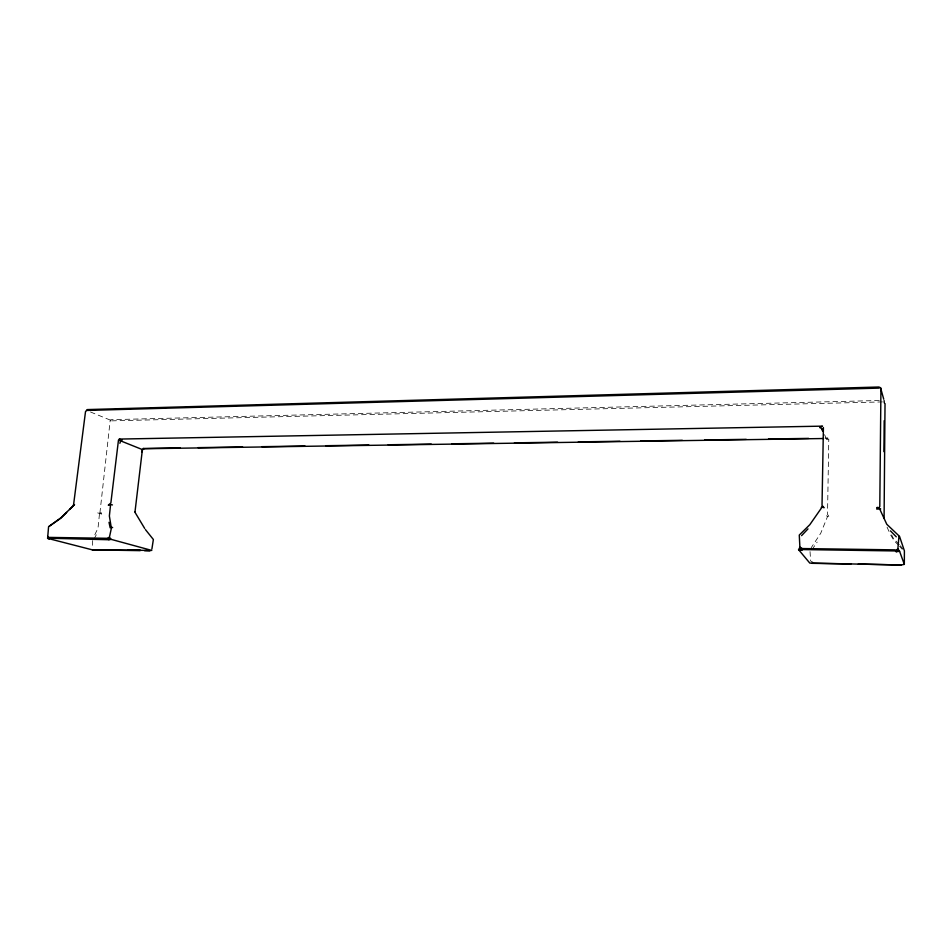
<?xml version="1.0" encoding="UTF-8"?>
<svg xmlns="http://www.w3.org/2000/svg" width="952" height="952" viewBox="0 0 952 952"><rect width="100%" height="100%" fill="white"/><g stroke="black" fill="none" stroke-linecap="round" stroke-linejoin="round"><path stroke-width="0.71" stroke-dasharray="4.76 3.57" d="M810.033 551.613L810.652 561.002L813.306 562.453M97.699 512.902L101.697 514.08L101.388 512.771L99.555 513.128L98.02 528.098L93.712 537.059M92.713 540.558L92.308 546.805M879.291 400.506L111.586 419.665L110.325 420.106L110.087 421.427L99.936 512.735M826.348 515.853L827.633 516.293L820.731 533.263L811.247 547.686M94.069 539.046L96.735 533.941M811.996 549.673L817.173 542.105M99.555 513.128L101.388 512.771M111.693 420.855L882.433 401.911M824.967 438.146L827.942 438.098L824.729 438.503L826.788 439.491L828.787 439.122L827.526 514.425L829.811 517.579L827.633 516.293M110.325 420.106L89.405 411.55M898.676 545.341L894.059 540.677L890.501 534.75M899.569 546.329L902.258 549.316M899.271 544.711L892.821 537.499L891.655 534.905M900.199 545.746L902.96 548.828M824.575 434.624L827.609 442.014M887.05 527.134L889.93 533.489"/><path stroke-width="1.43" d="M823.409 427.591L822.028 505.381L824.087 507.737L822.147 506.988L809.819 524.695L799.275 535.072L799.894 547.317L798.573 549.661L809.795 563.084L901.211 564.988L904.329 564.369L904.4 550.875L899.533 536.381L886.788 524.278L879.112 507.702L879.791 506.5L880.933 389.249L880.541 387.75L878.922 387.012L87.263 409.586L85.513 411.633L73.459 505.631L69.567 509.51M883.932 451.664L884.182 420.689M884.087 518.043L885.027 403.588M49.337 538.832L47.683 536.511L49.337 538.832L47.6 538.344L48.576 526.777L60.987 517.733L74.53 504.572L73.518 504.798M112.443 504.917L110.587 504.56L109.373 515.996L111.182 527.039L112.645 527.575M142.383 449.689L135.005 511.807M48.683 538.225L108.885 539.736L111.527 527.479M151.892 549.066L153.367 539.498L145.418 529.574M898.938 536.285L897.867 548.804L896.237 551.732L895.534 550.946L802.179 549.566L799.894 547.317L802.476 548.554L895.225 549.863M879.112 507.702L877.197 507.487L876.697 509.058L880.695 508.975M141.86 451.843L142.598 449.665L144.014 448.749L823.242 438.527M119.869 443.287L120.63 441.062L122.07 440.122L119.131 439.074L822.54 426.139L819.672 427.543L821.79 428.555L822.909 430.982M884.099 400.59L884.325 402.982M798.573 549.661L801.667 550.292L802.179 549.566M801.584 535.643L807.974 528.895M66.652 512.426L60.809 518.245L49.147 526.278M895.534 550.946L897.867 548.804L899.581 551.279L904.329 564.369M107.421 539.118L109.397 537.356L111.206 539.379L151.784 550.423L92.308 549.851L47.6 538.344M111.206 539.379L108.885 539.736M109.397 537.356L106.993 538.297L48.647 537.392M821.302 507.309L822.147 506.988M899.581 551.279L896.237 551.732M110.587 504.56L108.314 505.131L110.86 502.989L118.488 440.002L142.598 449.665M149.88 550.934L144.537 550.732M811.949 563.322L850.981 563.929M92.308 549.851L140.17 550.649M86.632 410.455L879.112 388.107M180.19 447.916L143.05 448.475L144.014 448.749M198.016 447.642L242.593 446.964M261.907 446.678L304.985 446.024M325.786 445.703L368.876 445.048M388.19 444.762L431.268 444.108M452.069 443.799L493.671 443.168M514.461 442.847L557.551 442.192M578.352 441.883L619.942 441.252M640.744 440.943L682.346 440.312M704.635 439.967L746.225 439.336M768.514 439.003L808.629 438.396M858.299 564.06L901.211 564.988M128.234 549.78L140.099 550.006M877.197 507.487L879.279 508.416M890.489 530.883L896.272 536.809M880.541 387.75L883.742 399.209M144.68 528.443L134.767 511.926M799.894 547.317L801.667 550.292M821.79 428.555L822.647 431.185M109.016 522.327L110.182 527.86"/></g></svg>
